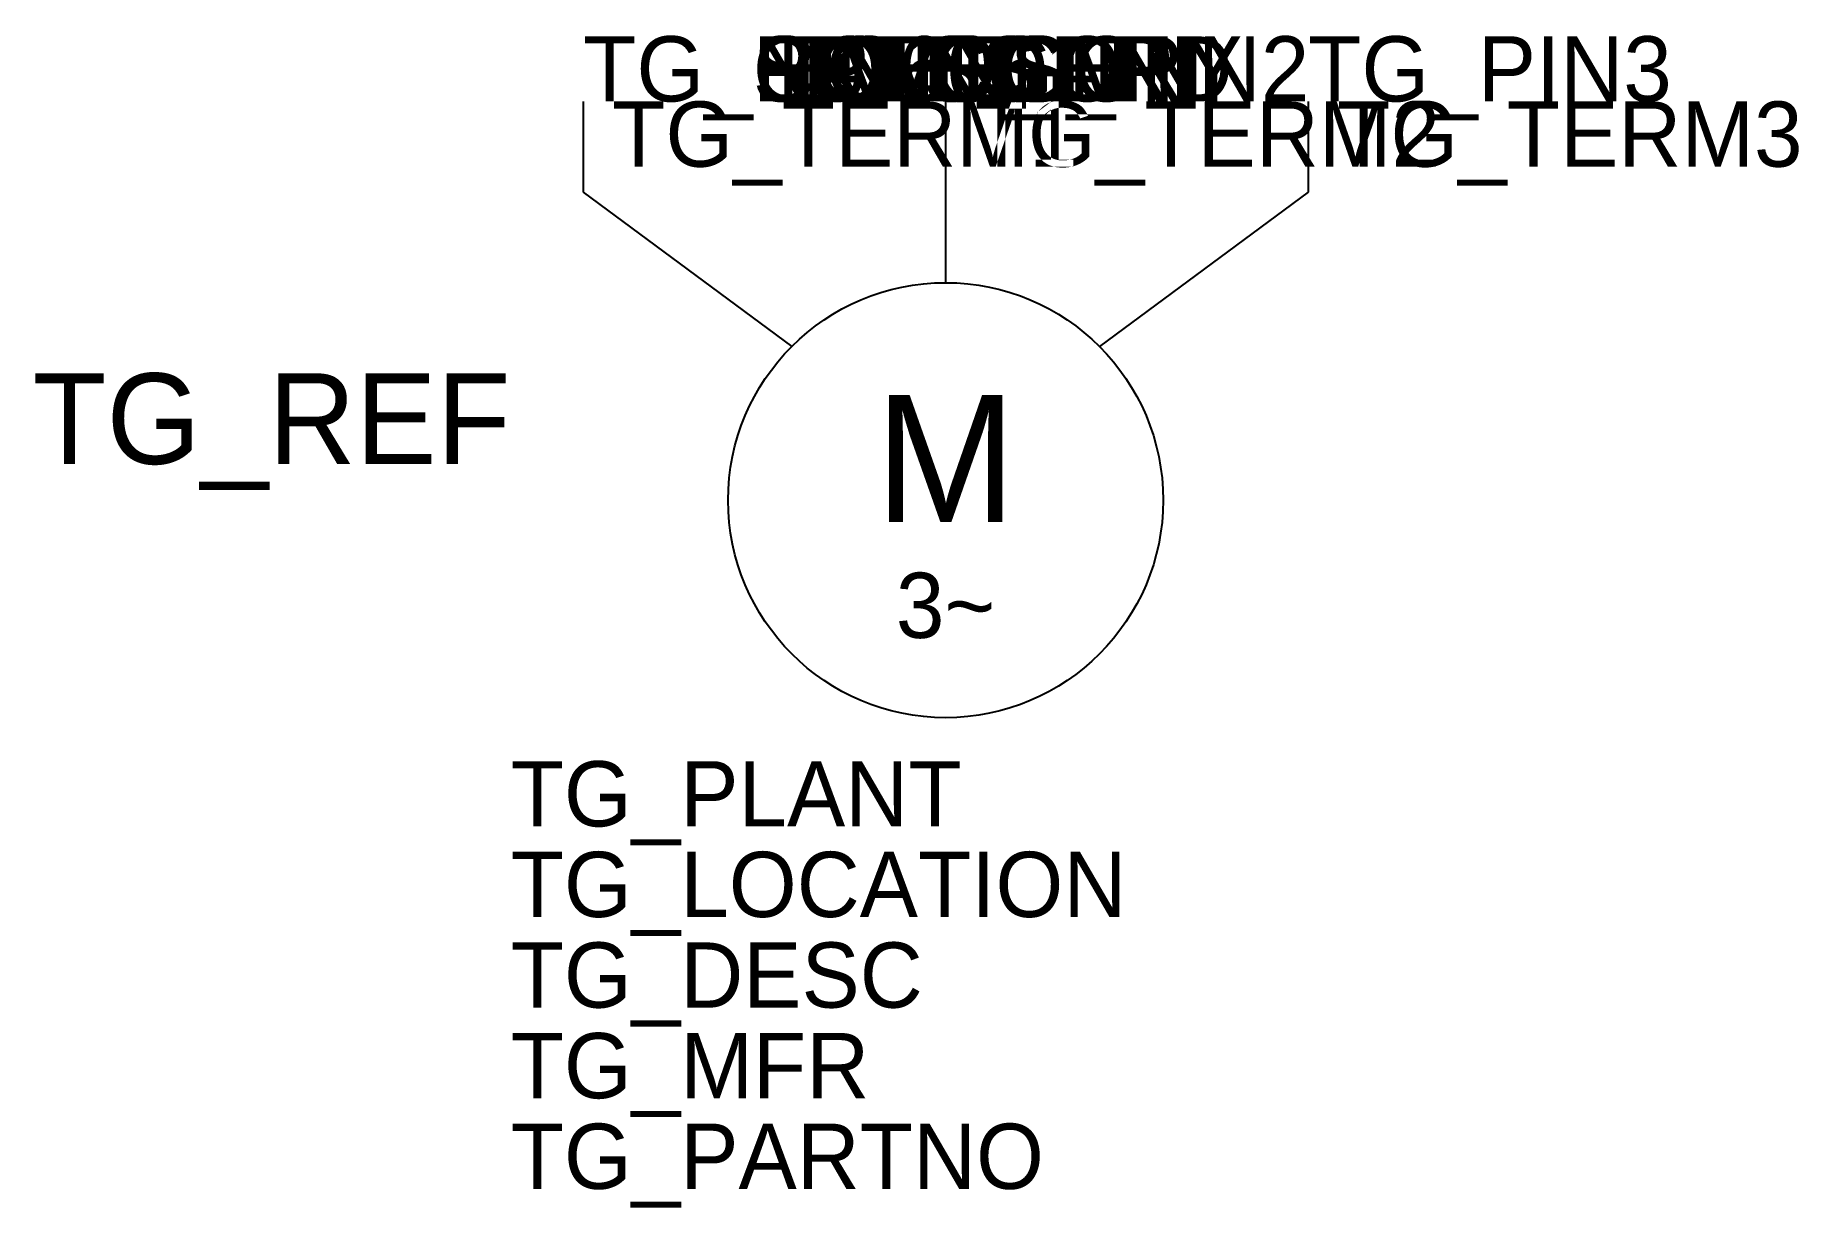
# Model space of a CAD drawing. Header units: millimetres. Extents: x -15.1 to 33.5, y -30.5 to 1.8.
import ezdxf
from ezdxf.enums import TextEntityAlignment as Align

# ---------------------------------------------------------------- set-up
doc = ezdxf.new("R2010")
doc.units = ezdxf.units.MM

msp = doc.modelspace()

# ---------------------------------------------------------------- linework, layer by layer
for p, q in [((0, 0), (0, -2.5)), ((10, 0), (10, -5)), ((20, 0), (20, -2.5)), ((0, -2.5), (5.757359, -6.757359)), ((20, -2.5), (14.242641, -6.757359))]:
    msp.add_line(p, q)
msp.add_circle((10, -11), 6)

# ---------------------------------------------------------------- texts
for s, height, p in [('M', 3.5, (10, -11.6)), ('3~', 1.8, (10, -14.8))]:
    msp.add_text(s, height=height).set_placement(p, align=Align.CENTER)
for tag, p, s, flags in [('TG_PIN1', (0, 0), 'N', 3), ('TG_SPEC', (0, 0), '1', 3), ('TG_STANDARD', (0, 0), 'IEC', 3), ('TG_CATEGORY', (0, 0), 'loads', 3), ('TG_CLASS', (0, 0), 'motor', 3), ('TG_ROLE', (0, 0), 'simple', 3), ('TG_FUNCTION', (0, 0), 'power', 3), ('TG_IEC60617', (0, 0), 'EN 60617-6 06-04-01', 3), ('TG_NAME_IT', (0, 0), 'Motore trifase', 3), ('TG_NAME_EN', (0, 0), 'Three-phase motor', 3), ('TG_LICENSE', (0, 0), 'CC0-1.0', 3), ('TG_PIN2', (10, 0), 'N', 3), ('TG_PIN3', (20, 0), 'N', 3), ('TG_PLANT', (-2, -20), '', 1), ('TG_LOCATION', (-2, -22.5), '', 1), ('TG_DESC', (-2, -25), '', 1), ('TG_MFR', (-2, -27.5), '', 1), ('TG_PARTNO', (-2, -30), '', 1)]:
    msp.add_attdef(tag, p, s, height=1.8, dxfattribs=dict(flags=flags))
for tag, p, s in [('TG_TERM1', (0.8, -1.8), 'U1'), ('TG_TERM2', (10.8, -1.8), 'V1'), ('TG_TERM3', (20.8, -1.8), 'W1')]:
    msp.add_attdef(tag, p, s, height=1.8)
msp.add_attdef('TG_REF', text='-M1', height=2.5).set_placement((-2, -10), align=Align.RIGHT)

doc.saveas('drawing.dxf')
